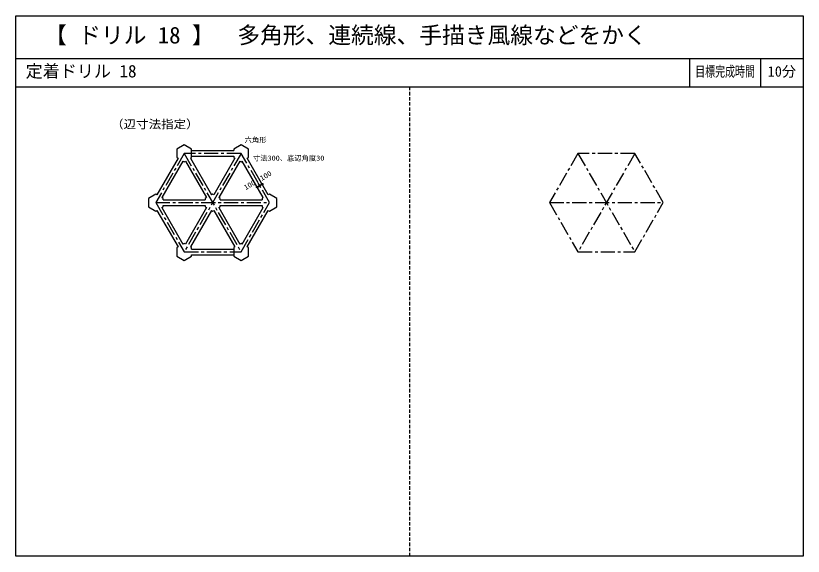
# Model space of a CAD drawing. Units: millimetres, scale not verified. Extents: x -13850 to 13850, y -9500 to 9500.
import ezdxf
from ezdxf.enums import TextEntityAlignment as Align

# ---------------------------------------------------------------- set-up
doc = ezdxf.new("R2010")
doc.units = ezdxf.units.MM
doc.header["$LTSCALE"] = 100
doc.header["$PDMODE"] = 32
doc.header["$PDSIZE"] = 60
doc.linetypes.add('CHAIN1', pattern=[8, 5, -1, 1, -1])
doc.linetypes.add('DASHED1', pattern=[1.8, 1.2, -0.6])
for name, color, linetype in [('0-0', 7, 'Continuous'), ('D-0', 4, 'Continuous'), ('E-0', 7, 'Continuous'), ('F-0', 7, 'Continuous')]:
    doc.layers.add(name, color=color, linetype=linetype)
doc.styles.add('ＭＳ ゴシック', font='')
doc.styles.get('ＭＳ ゴシック').set_extended_font_data('MS Gothic')

msp = doc.modelspace()

# ---------------------------------------------------------------- linework, layer by layer
at = {"layer": '0-0'}
for p, q in [((-6708.5, 2756), (-6665.2, 2781)), ((-6665.2, 2781), (-6665.2, 2831)), ((-6968.3, 2656), (-6925, 2631)), ((-6925, 2631), (-6881.7, 2656))]:
    msp.add_line(p, q, dxfattribs=at)
for points in [[(-7141.5, 3106), (-7184.8, 3081), (-7184.8, 3031)], [(-6881.7, 3206), (-6925, 3231), (-6968.3, 3206)], [(-6665.2, 3031), (-6665.2, 3081), (-6708.5, 3106)], [(-7184.8, 2831), (-7184.8, 2781), (-7141.5, 2756)]]:
    msp.add_lwpolyline(points, dxfattribs=at)
at = {"layer": 'D-0'}
for p, q in [((-5270.2, 3528.9), (-5320.2, 3615.5)), ((-5356.8, 3478.9), (-5270.2, 3528.9)), ((-5270.2, 3528.9), (-5183.6, 3578.9))]:
    msp.add_line(p, q, dxfattribs=at)
at = {"layer": 'D-0', "color": 7}
for p in [(-5183.6, 3578.9), (-5356.8, 3478.9), (-5270.2, 3528.9)]:
    msp.add_point(p, dxfattribs=at)
at = {"layer": 'E-0'}
for p, q in [((-7925, 4963.1), (-8184.8, 4813.1)), ((-8184.8, 4813.1), (-8184.8, 4513.1)), ((-7665.2, 4813.1), (-7925, 4963.1)), ((-7665.2, 4513.1), (-7665.2, 4813.1)), ((-7665.2, 4763.1), (-6184.8, 4763.1)), ((-5925, 4963.1), (-6184.8, 4813.1)), ((-6184.8, 4813.1), (-6184.8, 4763.1)), ((-5665.2, 4813.1), (-5925, 4963.1)), ((-5665.2, 4513.1), (-5665.2, 4813.1)), ((-8141.5, 4488.1), (-8881.7, 3206)), ((-8184.8, 4513.1), (-8141.5, 4488.1)), ((-7708.5, 4488.1), (-7665.2, 4513.1)), ((-7708.5, 4488.1), (-6968.3, 3206)), ((-7665.2, 4563.1), (-6184.8, 4563.1)), ((-6141.5, 4488.1), (-6881.7, 3206)), ((-6184.8, 4563.1), (-6184.8, 4513.1)), ((-6184.8, 4513.1), (-6141.5, 4488.1)), ((-5708.5, 4488.1), (-5665.2, 4513.1)), ((-4968.3, 3206), (-5708.5, 4488.1)), ((-7968.3, 4388.1), (-8708.5, 3106)), ((-7968.3, 4388.1), (-7925, 4363.1)), ((-7925, 4363.1), (-7881.7, 4388.1)), ((-7881.7, 4388.1), (-7141.5, 3106)), ((-5968.3, 4388.1), (-6708.5, 3106)), ((-5968.3, 4388.1), (-5925, 4363.1)), ((-5925, 4363.1), (-5881.7, 4388.1)), ((-5141.5, 3106), (-5881.7, 4388.1)), ((-8881.7, 3206), (-8925, 3231)), ((-8665.2, 3081), (-8708.5, 3106)), ((-8665.2, 3031), (-8665.2, 3081)), ((-5141.5, 3106), (-5184.8, 3081)), ((-5184.8, 3081), (-5184.8, 3031)), ((-4925, 3231), (-4968.3, 3206)), ((-8708.5, 2756), (-8665.2, 2781)), ((-8665.2, 3031), (-7184.8, 3031)), ((-8665.2, 2781), (-8665.2, 2831)), ((-8665.2, 2831), (-7184.8, 2831)), ((-6665.2, 3031), (-5184.8, 3031)), ((-6665.2, 2831), (-5184.8, 2831)), ((-5184.8, 2831), (-5184.8, 2781)), ((-5184.8, 2781), (-5141.5, 2756)), ((-8925, 2631), (-8881.7, 2656)), ((-8881.7, 2656), (-8141.5, 1374)), ((-8708.5, 2756), (-7968.3, 1474)), ((-7141.5, 2756), (-7881.7, 1474)), ((-6968.3, 2656), (-7708.5, 1374)), ((-6881.7, 2656), (-6141.5, 1374)), ((-6708.5, 2756), (-5968.3, 1474)), ((-5881.7, 1474), (-5141.5, 2756)), ((-5708.5, 1374), (-4968.3, 2656)), ((-4968.3, 2656), (-4925, 2631)), ((-7925, 1499), (-7968.3, 1474)), ((-7881.7, 1474), (-7925, 1499)), ((-5925, 1499), (-5968.3, 1474)), ((-5881.7, 1474), (-5925, 1499)), ((-8141.5, 1374), (-8184.8, 1349)), ((-8184.8, 1349), (-8184.8, 1049)), ((-7665.2, 1349), (-7708.5, 1374)), ((-7665.2, 1299), (-7665.2, 1349)), ((-7665.2, 1299), (-6184.8, 1299)), ((-6141.5, 1374), (-6184.8, 1349)), ((-5665.2, 1349), (-5708.5, 1374)), ((-8184.8, 1049), (-7925, 899)), ((-7925, 899), (-7665.2, 1049)), ((-7665.2, 1099), (-6184.8, 1099)), ((-7665.2, 1049), (-7665.2, 1099))]:
    msp.add_line(p, q, dxfattribs=at)
at = {"layer": 'E-0', "color": 4, "linetype": 'CHAIN1'}
for p, q in [((-7925, 4663.1), (-5925, 1199)), ((-5925, 4663.1), (-7925, 1199)), ((7925, 4663.1), (5925, 1199)), ((5925, 4663.1), (7925, 1199)), ((-8925, 2931), (-4925, 2931)), ((4925, 2931), (8925, 2931))]:
    msp.add_line(p, q, dxfattribs=at)
msp.add_lwpolyline([(-7925, 1199), (-5925, 1199), (-4925, 2931), (-5925, 4663.1), (-7925, 4663.1), (-8925, 2931)], close=True, dxfattribs=at)
for points in [[(5925, 4663.1), (4925, 2931), (5925, 1199)], [(5925, 1199), (7925, 1199), (8925, 2931), (7925, 4663.1), (5925, 4663.1)]]:
    msp.add_lwpolyline(points, dxfattribs=at)
at = {"layer": 'E-0'}
for points in [[(-8925, 3231), (-9184.8, 3081), (-9184.8, 2781), (-8925, 2631)], [(-4925, 2631), (-4665.2, 2781), (-4665.2, 3081), (-4925, 3231)], [(-6184.8, 1349), (-6184.8, 1049), (-5925, 899), (-5665.2, 1049), (-5665.2, 1349)]]:
    msp.add_lwpolyline(points, dxfattribs=at)
at = {"layer": 'F-0', "color": 6}
for p, q in [((-13850, 9500), (13850, 9500)), ((-13850, -9500), (-13850, 9500)), ((-13850, 8000), (13850, 8000))]:
    msp.add_line(p, q, dxfattribs=at)
at = {"layer": 'F-0'}
for p, q in [((9850, 8000), (9850, 7000)), ((12350, 8000), (12350, 7000)), ((-13850, 7000), (13850, 7000))]:
    msp.add_line(p, q, dxfattribs=at)
at = {"layer": 'F-0', "linetype": 'DASHED1'}
msp.add_line((0, 7000), (0, -9500), dxfattribs=at)
at = {"layer": 'F-0', "color": 6}
msp.add_lwpolyline([(13850, 9500), (13850, -9500), (-13850, -9500)], dxfattribs=at)

# ---------------------------------------------------------------- texts
at = {"layer": 'D-0', "color": 7, "style": 'ＭＳ ゴシック', "width": 1.1}
msp.add_text('（辺寸法指定）', height=293.3, dxfattribs=at).set_placement((-10496.5, 5452.5), align=Align.BOTTOM_LEFT)
at = {"layer": 'D-0', "style": 'ＭＳ ゴシック'}
for s, p in [('六角形', (-5799.8, 4987.7)), ('寸法300、底辺角度30', (-5506.9, 4349.1))]:
    msp.add_text(s, height=183.3, dxfattribs=at).set_placement(p, align=Align.BOTTOM_LEFT)
for p in [(-5172.6, 3643), (-5736, 3317.7)]:
    msp.add_text('100', height=183.3, rotation=30, dxfattribs=at).set_placement(p, align=Align.BOTTOM_LEFT)
at = {"layer": 'F-0', "style": 'ＭＳ ゴシック'}
for s, height, p in [('【 ドリル 18 】\u3000多角形、連続線、手描き風線などをかく', 586.5, (-12850, 8350)), ('定着ドリル 18', 439.9, (-13500, 7200)), ('10分', 366.6, (12600, 7250))]:
    msp.add_text(s, height=height, dxfattribs=at).set_placement(p, align=Align.BOTTOM_LEFT)
at = {"layer": 'F-0', "style": 'ＭＳ ゴシック', "width": 0.7}
msp.add_text('目標完成時間', height=366.6, dxfattribs=at).set_placement((10050, 7250), align=Align.BOTTOM_LEFT)

doc.saveas('drawing.dxf')
